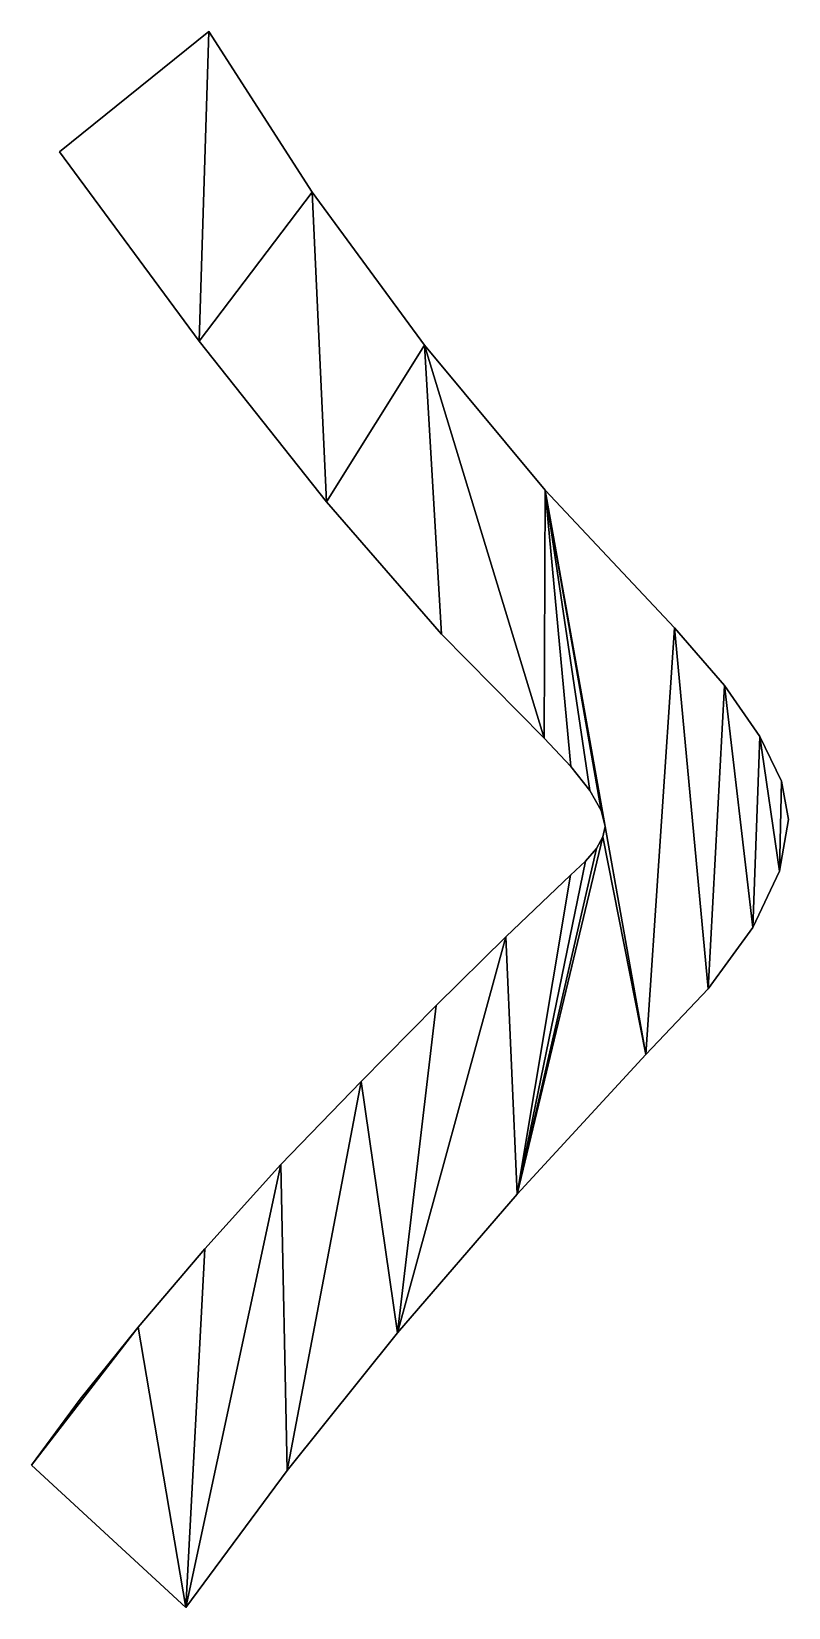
# Model space of a CAD drawing. Header units: metres. Extents: x -19.4 to 19.7, y -3.2 to 3.9.
# Drawn here: x 8.32 to 11.67, y -3.12 to 3.86 of the extents above; entities that cross this region are included whole.
import ezdxf

# ---------------------------------------------------------------- set-up
doc = ezdxf.new("R2010")
doc.units = ezdxf.units.M

msp = doc.modelspace()

# ---------------------------------------------------------------- linework, layer by layer
at = {"layer": 'layer1', "color": 1}
for points in [[(8.44609, 3.32573, -2.20154), (9.06406, 2.4883, -2.20154), (9.1068, 3.85836, -2.20154)], [(9.1068, 3.85836, 1.03332), (9.06406, 2.4883, 1.03332), (8.44609, 3.32573, 1.03332)], [(9.1068, 3.85836, 1.03332), (8.44609, 3.32573, 1.03332), (8.44609, 3.32573, -2.20154), (9.1068, 3.85836, -2.20154)], [(9.1068, 3.85836, -2.20154), (9.06406, 2.4883, -2.20154), (9.5653, 3.14731, -2.20154)], [(9.5653, 3.14731, 1.03332), (9.06406, 2.4883, 1.03332), (9.1068, 3.85836, 1.03332)], [(9.5653, 3.14731, 1.03332), (9.1068, 3.85836, 1.03332), (9.1068, 3.85836, -2.20154), (9.5653, 3.14731, -2.20154)], [(8.44609, 3.32573, 1.03332), (9.06406, 2.4883, 1.03332), (9.06406, 2.4883, -2.20154), (8.44609, 3.32573, -2.20154)], [(9.06406, 2.4883, -2.20154), (9.62758, 1.77674, -2.20154), (9.5653, 3.14731, -2.20154)], [(9.5653, 3.14731, 1.03332), (9.62758, 1.77674, 1.03332), (9.06406, 2.4883, 1.03332)], [(9.5653, 3.14731, -2.20154), (9.62758, 1.77674, -2.20154), (10.06175, 2.47047, -2.20154)], [(10.06175, 2.47047, 1.03332), (9.62758, 1.77674, 1.03332), (9.5653, 3.14731, 1.03332)], [(10.06175, 2.47047, 1.03332), (9.5653, 3.14731, 1.03332), (9.5653, 3.14731, -2.20154), (10.06175, 2.47047, -2.20154)], [(9.06406, 2.4883, 1.03332), (9.62758, 1.77674, 1.03332), (9.62758, 1.77674, -2.20154), (9.06406, 2.4883, -2.20154)], [(9.62758, 1.77674, -2.20154), (10.13664, 1.19107, -2.20154), (10.06175, 2.47047, -2.20154)], [(10.06175, 2.47047, 1.03332), (10.13664, 1.19107, 1.03332), (9.62758, 1.77674, 1.03332)], [(10.06175, 2.47047, -2.20154), (10.13664, 1.19107, -2.20154), (10.59124, 0.73128, -2.20154)], [(10.06175, 2.47047, -2.20154), (10.59124, 0.73128, -2.20154), (10.59615, 1.82784, -2.20154)], [(10.59124, 0.73128, 1.03332), (10.13664, 1.19107, 1.03332), (10.06175, 2.47047, 1.03332)], [(10.59615, 1.82784, 1.03332), (10.59124, 0.73128, 1.03332), (10.06175, 2.47047, 1.03332)], [(10.59615, 1.82784, 1.03332), (10.06175, 2.47047, 1.03332), (10.06175, 2.47047, -2.20154), (10.59615, 1.82784, -2.20154)], [(10.59124, 0.73128, -2.20154), (10.70931, 0.60567, -2.20154), (10.59615, 1.82784, -2.20154)], [(10.59615, 1.82784, 1.03332), (10.70931, 0.60567, 1.03332), (10.59124, 0.73128, 1.03332)], [(11.04223, -0.669, -2.20154), (11.16849, 1.21941, -2.20154), (10.59615, 1.82784, -2.20154)], [(10.8611, 0.34073, -2.20154), (11.04223, -0.669, -2.20154), (10.59615, 1.82784, -2.20154)], [(10.84424, 0.4104, -2.20154), (10.8611, 0.34073, -2.20154), (10.59615, 1.82784, -2.20154)], [(10.79364, 0.49871, -2.20154), (10.84424, 0.4104, -2.20154), (10.59615, 1.82784, -2.20154)], [(10.70931, 0.60567, -2.20154), (10.79364, 0.49871, -2.20154), (10.59615, 1.82784, -2.20154)], [(10.59615, 1.82784, 1.03332), (11.16849, 1.21941, 1.03332), (11.04223, -0.669, 1.03332)], [(10.59615, 1.82784, 1.03332), (11.04223, -0.669, 1.03332), (10.8611, 0.34073, 1.03332)], [(10.59615, 1.82784, 1.03332), (10.8611, 0.34073, 1.03332), (10.84424, 0.4104, 1.03332)], [(10.59615, 1.82784, 1.03332), (10.84424, 0.4104, 1.03332), (10.79364, 0.49871, 1.03332)], [(10.59615, 1.82784, 1.03332), (10.79364, 0.49871, 1.03332), (10.70931, 0.60567, 1.03332)], [(11.16849, 1.21941, 1.03332), (10.59615, 1.82784, 1.03332), (10.59615, 1.82784, -2.20154), (11.16849, 1.21941, -2.20154)], [(9.62758, 1.77674, 1.03332), (10.13664, 1.19107, 1.03332), (10.13664, 1.19107, -2.20154), (9.62758, 1.77674, -2.20154)], [(10.13664, 1.19107, 1.03332), (10.59124, 0.73128, 1.03332), (10.59124, 0.73128, -2.20154), (10.13664, 1.19107, -2.20154)], [(11.31821, -0.3779, -2.20154), (11.16849, 1.21941, -2.20154), (11.04223, -0.669, -2.20154)], [(11.04223, -0.669, 1.03332), (11.16849, 1.21941, 1.03332), (11.31821, -0.3779, 1.03332)], [(11.38924, 0.96461, -2.20154), (11.16849, 1.21941, -2.20154), (11.31821, -0.3779, -2.20154)], [(11.31821, -0.3779, 1.03332), (11.16849, 1.21941, 1.03332), (11.38924, 0.96461, 1.03332)], [(11.38924, 0.96461, 1.03332), (11.16849, 1.21941, 1.03332), (11.16849, 1.21941, -2.20154), (11.38924, 0.96461, -2.20154)], [(11.51535, -0.10742, -2.20154), (11.38924, 0.96461, -2.20154), (11.31821, -0.3779, -2.20154)], [(11.31821, -0.3779, 1.03332), (11.38924, 0.96461, 1.03332), (11.51535, -0.10742, 1.03332)], [(11.54691, 0.73839, -2.20154), (11.38924, 0.96461, -2.20154), (11.51535, -0.10742, -2.20154)], [(11.51535, -0.10742, 1.03332), (11.38924, 0.96461, 1.03332), (11.54691, 0.73839, 1.03332)], [(11.54691, 0.73839, 1.03332), (11.38924, 0.96461, 1.03332), (11.38924, 0.96461, -2.20154), (11.54691, 0.73839, -2.20154)], [(10.59124, 0.73128, 1.03332), (10.70931, 0.60567, 1.03332), (10.70931, 0.60567, -2.20154), (10.59124, 0.73128, -2.20154)], [(11.63362, 0.14244, -2.20154), (11.54691, 0.73839, -2.20154), (11.51535, -0.10742, -2.20154)], [(11.51535, -0.10742, 1.03332), (11.54691, 0.73839, 1.03332), (11.63362, 0.14244, 1.03332)], [(11.64152, 0.54075, -2.20154), (11.54691, 0.73839, -2.20154), (11.63362, 0.14244, -2.20154)], [(11.63362, 0.14244, 1.03332), (11.54691, 0.73839, 1.03332), (11.64152, 0.54075, 1.03332)], [(11.64152, 0.54075, 1.03332), (11.54691, 0.73839, 1.03332), (11.54691, 0.73839, -2.20154), (11.64152, 0.54075, -2.20154)], [(10.70931, 0.60567, 1.03332), (10.79364, 0.49871, 1.03332), (10.79364, 0.49871, -2.20154), (10.70931, 0.60567, -2.20154)], [(10.79364, 0.49871, 1.03332), (10.84424, 0.4104, 1.03332), (10.84424, 0.4104, -2.20154), (10.79364, 0.49871, -2.20154)], [(11.67305, 0.37169, -2.20154), (11.64152, 0.54075, -2.20154), (11.63362, 0.14244, -2.20154)], [(11.63362, 0.14244, 1.03332), (11.64152, 0.54075, 1.03332), (11.67305, 0.37169, 1.03332)], [(11.67305, 0.37169, 1.03332), (11.64152, 0.54075, 1.03332), (11.64152, 0.54075, -2.20154), (11.67305, 0.37169, -2.20154)], [(10.84424, 0.4104, 1.03332), (10.8611, 0.34073, 1.03332), (10.8611, 0.34073, -2.20154), (10.84424, 0.4104, -2.20154)], [(11.63362, 0.14244, 1.03332), (11.67305, 0.37169, 1.03332), (11.67305, 0.37169, -2.20154), (11.63362, 0.14244, -2.20154)], [(10.8515, 0.2943, -2.20154), (10.82267, 0.24284, -2.20154), (10.47194, -1.2865, -2.20154)], [(11.04223, -0.669, -2.20154), (10.8515, 0.2943, -2.20154), (10.47194, -1.2865, -2.20154)], [(10.47194, -1.2865, 1.03332), (10.82267, 0.24284, 1.03332), (10.8515, 0.2943, 1.03332)], [(10.47194, -1.2865, 1.03332), (10.8515, 0.2943, 1.03332), (11.04223, -0.669, 1.03332)], [(10.8515, 0.2943, 1.03332), (10.82267, 0.24284, 1.03332), (10.82267, 0.24284, -2.20154), (10.8515, 0.2943, -2.20154)], [(10.8611, 0.34073, -2.20154), (10.8515, 0.2943, -2.20154), (11.04223, -0.669, -2.20154)], [(11.04223, -0.669, 1.03332), (10.8515, 0.2943, 1.03332), (10.8611, 0.34073, 1.03332)], [(10.8611, 0.34073, 1.03332), (10.8515, 0.2943, 1.03332), (10.8515, 0.2943, -2.20154), (10.8611, 0.34073, -2.20154)], [(10.82267, 0.24284, -2.20154), (10.77463, 0.18634, -2.20154), (10.47194, -1.2865, -2.20154)], [(10.47194, -1.2865, 1.03332), (10.77463, 0.18634, 1.03332), (10.82267, 0.24284, 1.03332)], [(10.82267, 0.24284, 1.03332), (10.77463, 0.18634, 1.03332), (10.77463, 0.18634, -2.20154), (10.82267, 0.24284, -2.20154)], [(10.77463, 0.18634, -2.20154), (10.70738, 0.1248, -2.20154), (10.47194, -1.2865, -2.20154)], [(10.47194, -1.2865, 1.03332), (10.70738, 0.1248, 1.03332), (10.77463, 0.18634, 1.03332)], [(10.77463, 0.18634, 1.03332), (10.70738, 0.1248, 1.03332), (10.70738, 0.1248, -2.20154), (10.77463, 0.18634, -2.20154)], [(11.51535, -0.10742, 1.03332), (11.63362, 0.14244, 1.03332), (11.63362, 0.14244, -2.20154), (11.51535, -0.10742, -2.20154)], [(10.47194, -1.2865, -2.20154), (10.70738, 0.1248, -2.20154), (10.42247, -0.14797, -2.20154)], [(10.42247, -0.14797, 1.03332), (10.70738, 0.1248, 1.03332), (10.47194, -1.2865, 1.03332)], [(10.70738, 0.1248, 1.03332), (10.42247, -0.14797, 1.03332), (10.42247, -0.14797, -2.20154), (10.70738, 0.1248, -2.20154)], [(11.31821, -0.3779, 1.03332), (11.51535, -0.10742, 1.03332), (11.51535, -0.10742, -2.20154), (11.31821, -0.3779, -2.20154)], [(9.94228, -1.90023, -2.20154), (10.47194, -1.2865, -2.20154), (10.42247, -0.14797, -2.20154)], [(10.11392, -0.45222, -2.20154), (9.94228, -1.90023, -2.20154), (10.42247, -0.14797, -2.20154)], [(10.42247, -0.14797, 1.03332), (10.47194, -1.2865, 1.03332), (9.94228, -1.90023, 1.03332)], [(10.42247, -0.14797, 1.03332), (9.94228, -1.90023, 1.03332), (10.11392, -0.45222, 1.03332)], [(10.42247, -0.14797, 1.03332), (10.11392, -0.45222, 1.03332), (10.11392, -0.45222, -2.20154), (10.42247, -0.14797, -2.20154)], [(11.04223, -0.669, 1.03332), (11.31821, -0.3779, 1.03332), (11.31821, -0.3779, -2.20154), (11.04223, -0.669, -2.20154)], [(9.78174, -0.78795, -2.20154), (9.94228, -1.90023, -2.20154), (10.11392, -0.45222, -2.20154)], [(10.11392, -0.45222, 1.03332), (9.94228, -1.90023, 1.03332), (9.78174, -0.78795, 1.03332)], [(10.11392, -0.45222, 1.03332), (9.78174, -0.78795, 1.03332), (9.78174, -0.78795, -2.20154), (10.11392, -0.45222, -2.20154)], [(10.47194, -1.2865, 1.03332), (11.04223, -0.669, 1.03332), (11.04223, -0.669, -2.20154), (10.47194, -1.2865, -2.20154)], [(9.42594, -1.15515, -2.20154), (9.45327, -2.51019, -2.20154), (9.78174, -0.78795, -2.20154)], [(9.78174, -0.78795, 1.03332), (9.45327, -2.51019, 1.03332), (9.42594, -1.15515, 1.03332)], [(9.78174, -0.78795, 1.03332), (9.42594, -1.15515, 1.03332), (9.42594, -1.15515, -2.20154), (9.78174, -0.78795, -2.20154)], [(9.45327, -2.51019, -2.20154), (9.94228, -1.90023, -2.20154), (9.78174, -0.78795, -2.20154)], [(9.78174, -0.78795, 1.03332), (9.94228, -1.90023, 1.03332), (9.45327, -2.51019, 1.03332)], [(9.00492, -3.11637, -2.20154), (9.45327, -2.51019, -2.20154), (9.42594, -1.15515, -2.20154)], [(9.08972, -1.52886, -2.20154), (9.00492, -3.11637, -2.20154), (9.42594, -1.15515, -2.20154)], [(9.42594, -1.15515, 1.03332), (9.45327, -2.51019, 1.03332), (9.00492, -3.11637, 1.03332)], [(9.42594, -1.15515, 1.03332), (9.00492, -3.11637, 1.03332), (9.08972, -1.52886, 1.03332)], [(9.42594, -1.15515, 1.03332), (9.08972, -1.52886, 1.03332), (9.08972, -1.52886, -2.20154), (9.42594, -1.15515, -2.20154)], [(9.94228, -1.90023, 1.03332), (10.47194, -1.2865, 1.03332), (10.47194, -1.2865, -2.20154), (9.94228, -1.90023, -2.20154)], [(9.00492, -3.11637, -2.20154), (9.08972, -1.52886, -2.20154), (8.79369, -1.87538, -2.20154)], [(8.79369, -1.87538, 1.03332), (9.08972, -1.52886, 1.03332), (9.00492, -3.11637, 1.03332)], [(9.08972, -1.52886, 1.03332), (8.79369, -1.87538, 1.03332), (8.79369, -1.87538, -2.20154), (9.08972, -1.52886, -2.20154)], [(8.32225, -2.48686, -2.20154), (9.00492, -3.11637, -2.20154), (8.79369, -1.87538, -2.20154)], [(8.53787, -2.19472, -2.20154), (8.32225, -2.48686, -2.20154), (8.79369, -1.87538, -2.20154)], [(8.79369, -1.87538, 1.03332), (9.00492, -3.11637, 1.03332), (8.32225, -2.48686, 1.03332)], [(8.79369, -1.87538, 1.03332), (8.32225, -2.48686, 1.03332), (8.53787, -2.19472, 1.03332)], [(8.79369, -1.87538, 1.03332), (8.53787, -2.19472, 1.03332), (8.53787, -2.19472, -2.20154), (8.79369, -1.87538, -2.20154)], [(9.45327, -2.51019, 1.03332), (9.94228, -1.90023, 1.03332), (9.94228, -1.90023, -2.20154), (9.45327, -2.51019, -2.20154)], [(8.53787, -2.19472, 1.03332), (8.32225, -2.48686, 1.03332), (8.32225, -2.48686, -2.20154), (8.53787, -2.19472, -2.20154)], [(8.32225, -2.48686, 1.03332), (9.00492, -3.11637, 1.03332), (9.00492, -3.11637, -2.20154), (8.32225, -2.48686, -2.20154)], [(9.00492, -3.11637, 1.03332), (9.45327, -2.51019, 1.03332), (9.45327, -2.51019, -2.20154), (9.00492, -3.11637, -2.20154)]]:
    msp.add_3dface(points, dxfattribs=at)

doc.saveas('drawing.dxf')
